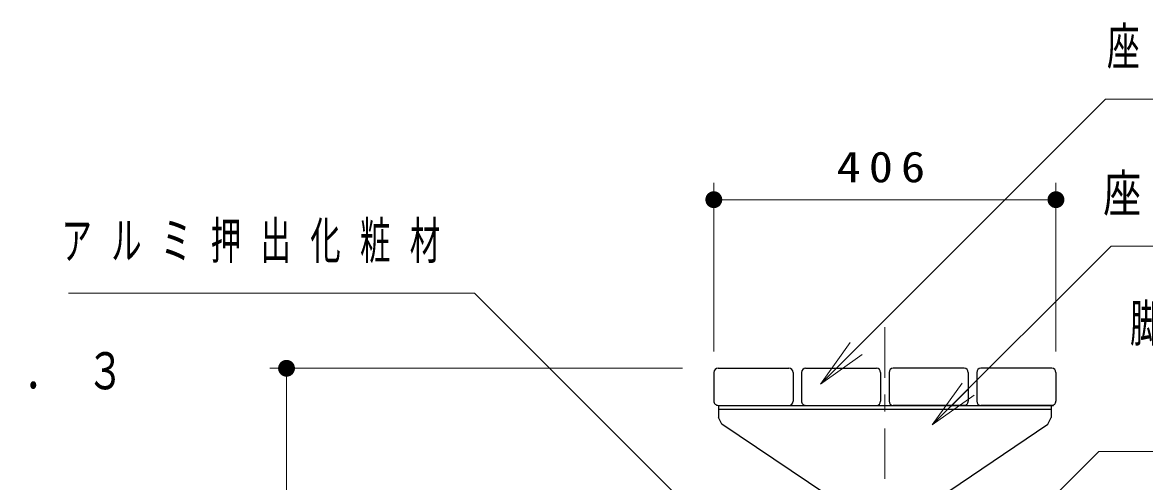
# Model space of a CAD drawing. Units: millimetres on the paper, scale 1:20. Extents: x -365 to 10, y -38 to 257.
# Drawn here: x -238 to -171.4, y 107.8 to 135 of the extents above; entities that cross this region are included whole.
import ezdxf

# ---------------------------------------------------------------- set-up
doc = ezdxf.new("R2010")
doc.units = ezdxf.units.MM
doc.linetypes.add('USER2', pattern=[6, 3, -1, 1, -1])
doc.layers.add('LY_1', color=7, linetype='Continuous', lineweight=25)
doc.styles.add('ＭＳ ゴシック', font='')
doc.styles.get('ＭＳ ゴシック').set_extended_font_data('MS Gothic')

# ---------------------------------------------------------------- blocks, each defined once
blk = doc.blocks.new('filled_dot')
at = {"color": 0, "linetype": 'Continuous', "lineweight": -2, "const_width": 1.25}
blk.add_lwpolyline([(-0.625, 0, 1), (0.625, 0, 1)], format="xyb", close=True, dxfattribs=at)

msp = doc.modelspace()

# ---------------------------------------------------------------- linework, layer by layer
at = {"layer": 'LY_1', "lineweight": 13}
for p, q in [((-196.982, 115.521), (-196.982, 125.521)), ((-176.682, 115.521), (-176.682, 125.521)), ((-196.982, 124.521), (-176.682, 124.521)), ((-190.651, 113.574), (-188.883, 116.049)), ((-190.651, 113.574), (-188.529, 115.696)), ((-188.176, 115.342), (-190.651, 113.574)), ((-198.832, 114.521), (-223.332, 114.521)), ((-222.332, 94.521), (-222.332, 114.521)), ((-184.018, 111.162), (-182.25, 113.637)), ((-184.018, 111.162), (-181.896, 113.284)), ((-181.543, 112.93), (-184.018, 111.162))]:
    msp.add_line(p, q, dxfattribs=at)
at = {"layer": 'LY_1', "linetype": 'USER2', "lineweight": 13}
msp.add_line((-186.832, 116.959), (-186.832, 68.146), dxfattribs=at)
at = {"layer": 'LY_1'}
for p, q in [((-196.732, 114.521), (-192.532, 114.521)), ((-191.532, 114.521), (-187.332, 114.521)), ((-182.132, 114.521), (-186.332, 114.521)), ((-176.932, 114.521), (-181.132, 114.521)), ((-196.982, 114.271), (-196.982, 112.571)), ((-192.282, 114.271), (-192.282, 112.571)), ((-191.782, 114.271), (-191.782, 112.571)), ((-187.082, 114.271), (-187.082, 112.571)), ((-186.582, 114.271), (-186.582, 112.571)), ((-181.882, 114.271), (-181.882, 112.571)), ((-181.382, 114.271), (-181.382, 112.571)), ((-176.682, 114.271), (-176.682, 112.571)), ((-196.732, 112.321), (-192.532, 112.321)), ((-196.707, 112.321), (-176.832, 112.321)), ((-196.707, 112.321), (-196.707, 111.596)), ((-196.707, 112.096), (-176.957, 112.096)), ((-191.532, 112.321), (-187.332, 112.321)), ((-182.132, 112.321), (-186.332, 112.321)), ((-176.932, 112.321), (-181.132, 112.321)), ((-176.957, 112.321), (-176.957, 111.596)), ((-196.5, 111.206), (-196.707, 111.596)), ((-190.342, 107.052), (-196.5, 111.206)), ((-184.332, 106.371), (-177.165, 111.206)), ((-177.165, 111.206), (-176.957, 111.596))]:
    msp.add_line(p, q, dxfattribs=at)
at = {"layer": 'LY_1', "lineweight": 13}
for points in [[(-190.651, 113.574), (-173.734, 130.491), (-137.21, 130.491)], [(-184.018, 111.162), (-173.411, 121.769), (-122.365, 121.769)], [(-191.082, 98.886), (-211.173, 118.977), (-235.264, 118.977)], [(-184.332, 99.386), (-174.14, 109.578), (-126.838, 109.578)]]:
    msp.add_lwpolyline(points, dxfattribs=at)
at = {"layer": 'LY_1'}
for centre, start, end in [((-196.732, 114.271), 90, 180), ((-192.532, 114.271), 0, 90), ((-191.532, 114.271), 90, 180), ((-187.332, 114.271), 0, 90), ((-186.332, 114.271), 90, 180), ((-182.132, 114.271), 360, 90), ((-181.132, 114.271), 90, 180), ((-176.932, 114.271), 360, 90), ((-196.732, 112.571), 179.99999, 270), ((-192.532, 112.571), 270, 0), ((-191.532, 112.571), 179.99999, 270), ((-187.332, 112.571), 270, 0), ((-186.332, 112.571), 180, 270), ((-182.132, 112.571), 270, 0.00001), ((-181.132, 112.571), 180, 270), ((-176.932, 112.571), 270, 0.00001)]:
    msp.add_arc(centre, 0.25, start, end, dxfattribs=at)

# ---------------------------------------------------------------- block references
at = {"layer": 'LY_1', "lineweight": 13, "xscale": 0.4, "yscale": 0.4}
msp.add_blockref('filled_dot', (-196.982, 124.521), dxfattribs=at)
for p, rotation in [((-176.682, 124.521), 180), ((-222.332, 114.521), 270)]:
    msp.add_blockref('filled_dot', p, dxfattribs=dict(at, rotation=rotation))

# ---------------------------------------------------------------- texts
at = {"layer": 'LY_1', "style": 'ＭＳ ゴシック'}
for s, insert, char_height, attachment_point in [('\\T1.64;\\W0.65;座板：ヒノキ\u3000９４Ｘ４４', (-173.658, 133.491), 2.199, 4), ('\\T1.33;\\W1.15;406', (-186.832, 125.521), 1.833, 8), ('\\T1.64;\\W0.75;座フレーム：ＰＬ－４．５／ＰＬ－６', (-173.875, 124.769), 2.199, 4), ('\\T1.64;\\W0.6;アルミ押出化粧材', (-235.68, 121.977), 2.199, 4), ('\\T1.64;\\W0.65;脚：□－１００Ｘ１００Ｘ３．２', (-172.29, 117.078), 2.199, 4), ('\\T1.64;\\W0.75;貫：□－４０×４０×２．３', (-278.458, 114.25), 2.199, 4)]:
    msp.add_mtext(s, dxfattribs=dict(at, insert=insert, char_height=char_height, attachment_point=attachment_point))

doc.saveas('drawing.dxf')
